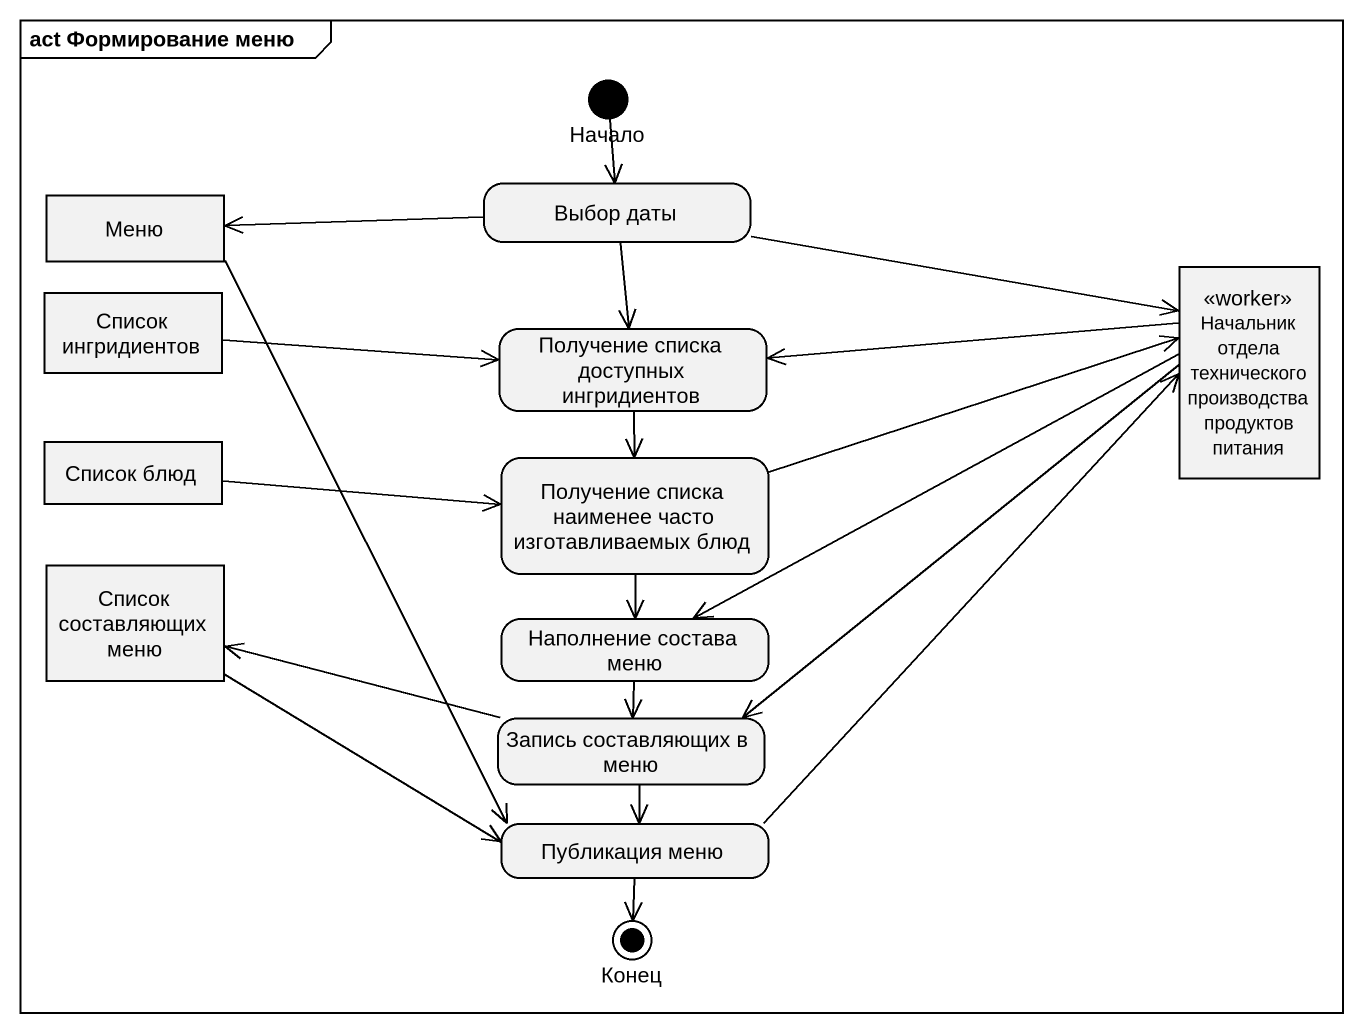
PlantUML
@startuml
mainframe act Формирование меню
hide empty description
state Начало <<start>>
state Меню <<object>>
state "Выбор даты" as Выбор_даты
state "Список ингридиентов" as Список_ингридиентов <<object>>
state "Начальник отдела технического производства продуктов питания" as Начальник_отдела <<worker>>
state "Получение списка доступных ингридиентов" as Получение_списка_доступных
state "Список блюд" as Список_блюд <<object>>
state "Получение списка наименее часто изготавливаемых блюд" as Получение_списка_наименее
state "Список составляющих меню" as Список_составляющих_меню <<object>>
state "Наполнение состава меню" as Наполнение_состава_меню
state "Запись составляющих в меню" as Запись_составляющих_в_меню
state "Публикация меню" as Публикация_меню
state Конец <<end>>
Начало --> Выбор_даты
Меню --> Публикация_меню
Выбор_даты -left-> Меню
Выбор_даты -right-> Начальник_отдела
Выбор_даты --> Получение_списка_доступных
Список_ингридиентов -right-> Получение_списка_доступных
Начальник_отдела -left-> Получение_списка_доступных
Начальник_отдела -left-> Наполнение_состава_меню
Начальник_отдела --> Запись_составляющих_в_меню
Получение_списка_доступных --> Получение_списка_наименее
Список_блюд -right-> Получение_списка_наименее
Получение_списка_наименее -right-> Начальник_отдела
Получение_списка_наименее --> Наполнение_состава_меню
Список_составляющих_меню -right-> Публикация_меню
Наполнение_состава_меню --> Запись_составляющих_в_меню
Запись_составляющих_в_меню -left-> Список_составляющих_меню
Запись_составляющих_в_меню --> Публикация_меню
Публикация_меню -up-> Начальник_отдела
Публикация_меню --> Конец
@enduml
